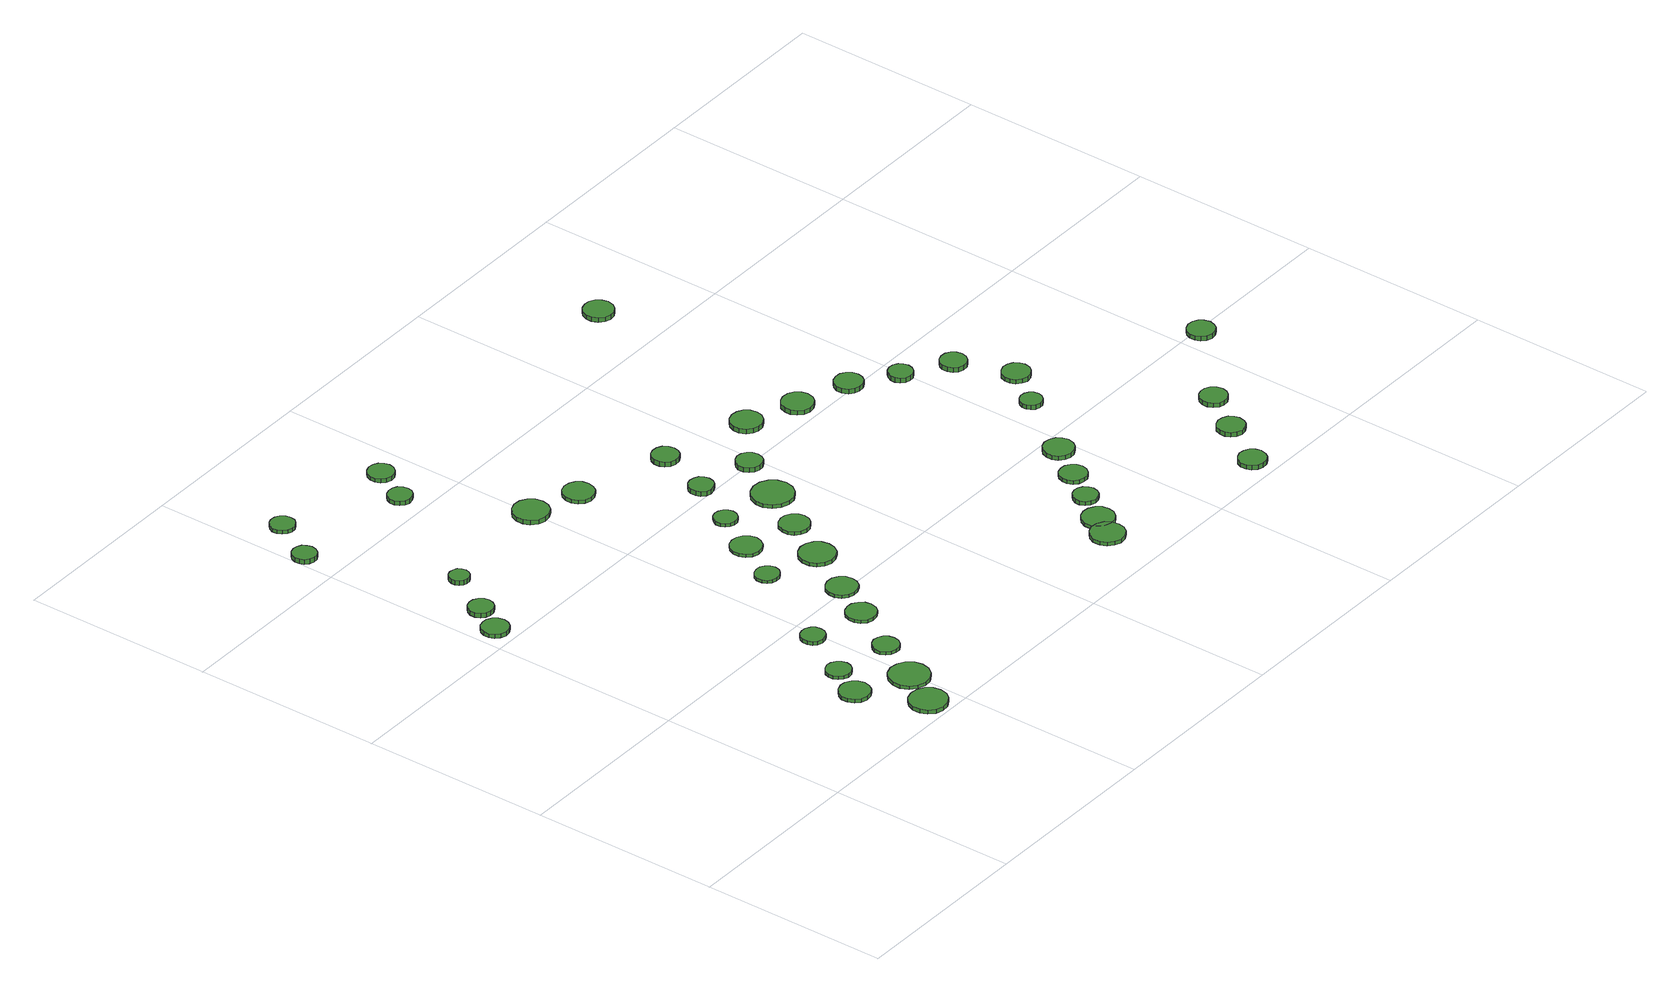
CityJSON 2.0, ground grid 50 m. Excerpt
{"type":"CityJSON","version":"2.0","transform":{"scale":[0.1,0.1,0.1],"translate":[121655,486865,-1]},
"CityObjects":{
"tree1":{"type":"SolitaryVegetationObject","attributes":{"function":"something"},"geometry":[{"type":"MultiSurface","lod":"1","boundaries":[[[0,1,2,3,4,5,6,7,8,9,10,11,12,13,14]],[[15,16,17,18,19,20,21,22,23,24,25,26,27,28,29]],[[0,29,28,1]],[[1,28,27,2]],[[2,27,26,3]],[[3,26,25,4]],[[4,25,24,5]],[[5,24,23,6]],[[6,23,22,7]],[[7,22,21,8]],[[8,21,20,9]],[[9,20,19,10]],[[10,19,18,11]],[[11,18,17,12]],[[12,17,16,13]],[[13,16,15,14]],[[14,15,29,0]]]}]},
"tree2":{"type":"SolitaryVegetationObject","attributes":{"function":"something"},"geometry":[{"type":"MultiSurface","lod":"1","boundaries":[[[30,31,32,33,34,35,36,37,38,39,40,41,42,43,44]],[[45,46,47,48,49,50,51,52,53,54,55,56,57,58,59]],[[30,59,58,31]],[[31,58,57,32]],[[32,57,56,33]],[[33,56,55,34]],[[34,55,54,35]],[[35,54,53,36]],[[36,53,52,37]],[[37,52,51,38]],[[38,51,50,39]],[[39,50,49,40]],[[40,49,48,41]],[[41,48,47,42]],[[42,47,46,43]],[[43,46,45,44]],[[44,45,59,30]]]}]},
"tree3":{"type":"SolitaryVegetationObject","attributes":{"function":"something"},"geometry":[{"type":"MultiSurface","lod":"1","boundaries":[[[60,61,62,63,64,65,66,67,68,69,70,71,72,73,74]],[[75,76,77,78,79,80,81,82,83,84,85,86,87,88,89]],[[60,89,88,61]],[[61,88,87,62]],[[62,87,86,63]],[[63,86,85,64]],[[64,85,84,65]],[[65,84,83,66]],[[66,83,82,67]],[[67,82,81,68]],[[68,81,80,69]],[[69,80,79,70]],[[70,79,78,71]],[[71,78,77,72]],[[72,77,76,73]],[[73,76,75,74]],[[74,75,89,60]]]}]},
"tree4":{"type":"SolitaryVegetationObject","attributes":{"function":"something"},"geometry":[{"type":"MultiSurface","lod":"1","boundaries":[[[90,91,92,93,94,95,96,97,98,99,100,101,102,103,104]],[[105,106,107,108,109,110,111,112,113,114,115,116,117,118,119]],[[90,119,118,91]],[[91,118,117,92]],[[92,117,116,93]],[[93,116,115,94]],[[94,115,114,95]],[[95,114,113,96]],[[96,113,112,97]],[[97,112,111,98]],[[98,111,110,99]],[[99,110,109,100]],[[100,109,108,101]],[[101,108,107,102]],[[102,107,106,103]],[[103,106,105,104]],[[104,105,119,90]]]}]},
"tree5":{"type":"SolitaryVegetationObject","attributes":{"function":"something"},"geometry":[{"type":"MultiSurface","lod":"1","boundaries":[[[120,121,122,123,124,125,126,127,128,129,130,131,132,133,134]],[[135,136,137,138,139,140,141,142,143,144,145,146,147,148,149]],[[120,149,148,121]],[[121,148,147,122]],[[122,147,146,123]],[[123,146,145,124]],[[124,145,144,125]],[[125,144,143,126]],[[126,143,142,127]],[[127,142,141,128]],[[128,141,140,129]],[[129,140,139,130]],[[130,139,138,131]],[[131,138,137,132]],[[132,137,136,133]],[[133,136,135,134]],[[134,135,149,120]]]}]},
"tree6":{"type":"SolitaryVegetationObject","attributes":{"function":"something"},"geometry":[{"type":"MultiSurface","lod":"1","boundaries":[[[150,151,152,153,154,155,156,157,158,159,160,161,162,163,164]],[[165,166,167,168,169,170,171,172,173,174,175,176,177,178,179]],[[150,179,178,151]],[[151,178,177,152]],[[152,177,176,153]],[[153,176,175,154]],[[154,175,174,155]],[[155,174,173,156]],[[156,173,172,157]],[[157,172,171,158]],[[158,171,170,159]],[[159,170,169,160]],[[160,169,168,161]],[[161,168,167,162]],[[162,167,166,163]],[[163,166,165,164]],[[164,165,179,150]]]}]},
"tree7":{"type":"SolitaryVegetationObject","attributes":{"function":"something"},"geometry":[{"type":"MultiSurface","lod":"1","boundaries":[[[180,181,182,183,184,185,186,187,188,189,190,191,192,193,194]],[[195,196,197,198,199,200,201,202,203,204,205,206,207,208,209]],[[180,209,208,181]],[[181,208,207,182]],[[182,207,206,183]],[[183,206,205,184]],[[184,205,204,185]],[[185,204,203,186]],[[186,203,202,187]],[[187,202,201,188]],[[188,201,200,189]],[[189,200,199,190]],[[190,199,198,191]],[[191,198,197,192]],[[192,197,196,193]],[[193,196,195,194]],[[194,195,209,180]]]}]},
"tree8":{"type":"SolitaryVegetationObject","attributes":{"function":"something"},"geometry":[{"type":"MultiSurface","lod":"1","boundaries":[[[210,211,212,213,214,215,216,217,218,219,220,221,222,223,224]],[[225,226,227,228,229,230,231,232,233,234,235,236,237,238,239]],[[210,239,238,211]],[[211,238,237,212]],[[212,237,236,213]],[[213,236,235,214]],[[214,235,234,215]],[[215,234,233,216]],[[216,233,232,217]],[[217,232,231,218]],[[218,231,230,219]],[[219,230,229,220]],[[220,229,228,221]],[[221,228,227,222]],[[222,227,226,223]],[[223,226,225,224]],[[224,225,239,210]]]}]},
"tree9":{"type":"SolitaryVegetationObject","attributes":{"function":"something"},"geometry":[{"type":"MultiSurface","lod":"1","boundaries":[[[240,241,242,243,244,245,246,247,248,249,250,251,252,253,254]],[[255,256,257,258,259,260,261,262,263,264,265,266,267,268,269]],[[240,269,268,241]],[[241,268,267,242]],[[242,267,266,243]],[[243,266,265,244]],[[244,265,264,245]],[[245,264,263,246]],[[246,263,262,247]],[[247,262,261,248]],[[248,261,260,249]],[[249,260,259,250]],[[250,259,258,251]],[[251,258,257,252]],[[252,257,256,253]],[[253,256,255,254]],[[254,255,269,240]]]}]},
"tree10":{"type":"SolitaryVegetationObject","attributes":{"function":"something"},"geometry":[{"type":"MultiSurface","lod":"1","boundaries":[[[270,271,272,273,274,275,276,277,278,279,280,281,282,283,284]],[[285,286,287,288,289,290,291,292,293,294,295,296,297,298,299]],[[270,299,298,271]],[[271,298,297,272]],[[272,297,296,273]],[[273,296,295,274]],[[274,295,294,275]],[[275,294,293,276]],[[276,293,292,277]],[[277,292,291,278]],[[278,291,290,279]],[[279,290,289,280]],[[280,289,288,281]],[[281,288,287,282]],[[282,287,286,283]],[[283,286,285,284]],[[284,285,299,270]]]}]},
"tree11":{"type":"SolitaryVegetationObject","attributes":{"function":"something"},"geometry":[{"type":"MultiSurface","lod":"1","boundaries":[[[300,301,302,303,304,305,306,307,308,309,310,311,312,313,314]],[[315,316,317,318,319,320,321,322,323,324,325,326,327,328,329]],[[300,329,328,301]],[[301,328,327,302]],[[302,327,326,303]],[[303,326,325,304]],[[304,325,324,305]],[[305,324,323,306]],[[306,323,322,307]],[[307,322,321,308]],[[308,321,320,309]],[[309,320,319,310]],[[310,319,318,311]],[[311,318,317,312]],[[312,317,316,313]],[[313,316,315,314]],[[314,315,329,300]]]}]},
"tree12":{"type":"SolitaryVegetationObject","attributes":{"function":"something"},"geometry":[{"type":"MultiSurface","lod":"1","boundaries":[[[330,331,332,333,334,335,336,337,338,339,340,341,342,343,344]],[[345,346,347,348,349,350,351,352,353,354,355,356,357,358,359]],[[330,359,358,331]],[[331,358,357,332]],[[332,357,356,333]],[[333,356,355,334]],[[334,355,354,335]],[[335,354,353,336]],[[336,353,352,337]],[[337,352,351,338]],[[338,351,350,339]],[[339,350,349,340]],[[340,349,348,341]],[[341,348,347,342]],[[342,347,346,343]],[[343,346,345,344]],[[344,345,359,330]]]}]},
"tree13":{"type":"SolitaryVegetationObject","attributes":{"function":"something"},"geometry":[{"type":"MultiSurface","lod":"1","boundaries":[[[360,361,362,363,364,365,366,367,368,369,370,371,372,373,374]],[[375,376,377,378,379,380,381,382,383,384,385,386,387,388,389]],[[360,389,388,361]],[[361,388,387,362]],[[362,387,386,363]],[[363,386,385,364]],[[364,385,384,365]],[[365,384,383,366]],[[366,383,382,367]],[[367,382,381,368]],[[368,381,380,369]],[[369,380,379,370]],[[370,379,378,371]],[[371,378,377,372]],[[372,377,376,373]],[[373,376,375,374]],[[374,375,389,360]]]}]},
"tree14":{"type":"SolitaryVegetationObject","attributes":{"function":"something"},"geometry":[{"type":"MultiSurface","lod":"1","boundaries":[[[390,391,392,393,394,395,396,397,398,399,400,401,402,403,404]],[[405,406,407,408,409,410,411,412,413,414,415,416,417,418,419]],[[390,419,418,391]],[[391,418,417,392]],[[392,417,416,393]],[[393,416,415,394]],[[394,415,414,395]],[[395,414,413,396]],[[396,413,412,397]],[[397,412,411,398]],[[398,411,410,399]],[[399,410,409,400]],[[400,409,408,401]],[[401,408,407,402]],[[402,407,406,403]],[[403,406,405,404]],[[404,405,419,390]]]}]},
"tree15":{"type":"SolitaryVegetationObject","attributes":{"function":"something"},"geometry":[{"type":"MultiSurface","lod":"1","boundaries":[[[420,421,422,423,424,425,426,427,428,429,430,431,432,433,434]],[[435,436,437,438,439,440,441,442,443,444,445,446,447,448,449]],[[420,449,448,421]],[[421,448,447,422]],[[422,447,446,423]],[[423,446,445,424]],[[424,445,444,425]],[[425,444,443,426]],[[426,443,442,427]],[[427,442,441,428]],[[428,441,440,429]],[[429,440,439,430]],[[430,439,438,431]],[[431,438,437,432]],[[432,437,436,433]],[[433,436,435,434]],[[434,435,449,420]]]}]},
"tree16":{"type":"SolitaryVegetationObject","attributes":{"function":"something"},"geometry":[{"type":"MultiSurface","lod":"1","boundaries":[[[450,451,452,453,454,455,456,457,458,459,460,461,462,463,464]],[[465,466,467,468,469,470,471,472,473,474,475,476,477,478,479]],[[450,479,478,451]],[[451,478,477,452]],[[452,477,476,453]],[[453,476,475,454]],[[454,475,474,455]],[[455,474,473,456]],[[456,473,472,457]],[[457,472,471,458]],[[458,471,470,459]],[[459,470,469,460]],[[460,469,468,461]],[[461,468,467,462]],[[462,467,466,463]],[[463,466,465,464]],[[464,465,479,450]]]}]},
"tree17":{"type":"SolitaryVegetationObject","attributes":{"function":"something"},"geometry":[{"type":"MultiSurface","lod":"1","boundaries":[[[480,481,482,483,484,485,486,487,488,489,490,491,492,493,494]],[[495,496,497,498,499,500,501,502,503,504,505,506,507,508,509]],[[480,509,508,481]],[[481,508,507,482]],[[482,507,506,483]],[[483,506,505,484]],[[484,505,504,485]],[[485,504,503,486]],[[486,503,502,487]],[[487,502,501,488]],[[488,501,500,489]],[[489,500,499,490]],[[490,499,498,491]],[[491,498,497,492]],[[492,497,496,493]],[[493,496,495,494]],[[494,495,509,480]]]}]},
"tree18":{"type":"SolitaryVegetationObject","attributes":{"function":"something"},"geometry":[{"type":"MultiSurface","lod":"1","boundaries":[[[510,511,512,513,514,515,516,517,518,519,520,521,522,523,524]],[[525,526,527,528,529,530,531,532,533,534,535,536,537,538,539]],[[510,539,538,511]],[[511,538,537,512]],[[512,537,536,513]],[[513,536,535,514]],[[514,535,534,515]],[[515,534,533,516]],[[516,533,532,517]],[[517,532,531,518]],[[518,531,530,519]],[[519,530,529,520]],[[520,529,528,521]],[[521,528,527,522]],[[522,527,526,523]],[[523,526,525,524]],[[524,525,539,510]]]}]},
"tree19":{"type":"SolitaryVegetationObject","attributes":{"function":"something"},"geometry":[{"type":"MultiSurface","lod":"1","boundaries":[[[540,541,542,543,544,545,546,547,548,549,550,551,552,553,554]],[[555,556,557,558,559,560,561,562,563,564,565,566,567,568,569]],[[540,569,568,541]],[[541,568,567,542]],[[542,567,566,543]],[[543,566,565,544]],[[544,565,564,545]],[[545,564,563,546]],[[546,563,562,547]],[[547,562,561,548]],[[548,561,560,549]],[[549,560,559,550]],[[550,559,558,551]],[[551,558,557,552]],[[552,557,556,553]],[[553,556,555,554]],[[554,555,569,540]]]}]},
"tree20":{"type":"SolitaryVegetationObject","attributes":{"function":"something"},"geometry":[{"type":"MultiSurface","lod":"1","boundaries":[[[570,571,572,573,574,575,576,577,578,579,580,581,582,583,584]],[[585,586,587,588,589,590,591,592,593,594,595,596,597,598,599]],[[570,599,598,571]],[[571,598,597,572]],[[572,597,596,573]],[[573,596,595,574]],[[574,595,594,575]],[[575,594,593,576]],[[576,593,592,577]],[[577,592,591,578]],[[578,591,590,579]],[[579,590,589,580]],[[580,589,588,581]],[[581,588,587,582]],[[582,587,586,583]],[[583,586,585,584]],[[584,585,599,570]]]}]},
"tree21":{"type":"SolitaryVegetationObject","attributes":{"function":"something"},"geometry":[{"type":"MultiSurface","lod":"1","boundaries":[[[600,601,602,603,604,605,606,607,608,609,610,611,612,613,614]],[[615,616,617,618,619,620,621,622,623,624,625,626,627,628,629]],[[600,629,628,601]],[[601,628,627,602]],[[602,627,626,603]],[[603,626,625,604]],[[604,625,624,605]],[[605,624,623,606]],[[606,623,622,607]],[[607,622,621,608]],[[608,621,620,609]],[[609,620,619,610]],[[610,619,618,611]],[[611,618,617,612]],[[612,617,616,613]],[[613,616,615,614]],[[614,615,629,600]]]}]},
"tree22":{"type":"SolitaryVegetationObject","attributes":{"function":"something"},"geometry":[{"type":"MultiSurface","lod":"1","boundaries":[[[630,631,632,633,634,635,636,637,638,639,640,641,642,643,644]],[[645,646,647,648,649,650,651,652,653,654,655,656,657,658,659]],[[630,659,658,631]],[[631,658,657,632]],[[632,657,656,633]],[[633,656,655,634]],[[634,655,654,635]],[[635,654,653,636]],[[636,653,652,637]],[[637,652,651,638]],[[638,651,650,639]],[[639,650,649,640]],[[640,649,648,641]],[[641,648,647,642]],[[642,647,646,643]],[[643,646,645,644]],[[644,645,659,630]]]}]},
"tree23":{"type":"SolitaryVegetationObject","attributes":{"function":"something"},"geometry":[{"type":"MultiSurface","lod":"1","boundaries":[[[660,661,662,663,664,665,666,667,668,669,670,671,672,673,674]],[[675,676,677,678,679,680,681,682,683,684,685,686,687,688,689]],[[660,689,688,661]],[[661,688,687,662]],[[662,687,686,663]],[[663,686,685,664]],[[664,685,684,665]],[[665,684,683,666]],[[666,683,682,667]],[[667,682,681,668]],[[668,681,680,669]],[[669,680,679,670]],[[670,679,678,671]],[[671,678,677,672]],[[672,677,676,673]],[[673,676,675,674]],[[674,675,689,660]]]}]},
"tree24":{"type":"SolitaryVegetationObject","attributes":{"function":"something"},"geometry":[{"type":"MultiSurface","lod":"1","boundaries":[[[690,691,692,693,694,695,696,697,698,699,700,701,702,703,704]],[[705,706,707,708,709,710,711,712,713,714,715,716,717,718,719]],[[690,719,718,691]],[[691,718,717,692]],[[692,717,716,693]],[[693,716,715,694]],[[694,715,714,695]],[[695,714,713,696]],[[696,713,712,697]],[[697,712,711,698]],[[698,711,710,699]],[[699,710,709,700]],[[700,709,708,701]],[[701,708,707,702]],[[702,707,706,703]],[[703,706,705,704]],[[704,705,719,690]]]}]},
"tree25":{"type":"SolitaryVegetationObject","attributes":{"function":"something"},"geometry":[{"type":"MultiSurface","lod":"1","boundaries":[[[720,721,722,723,724,725,726,727,728,729,730,731,732,733,734]],[[735,736,737,738,739,740,741,742,743,744,745,746,747,748,749]],[[720,749,748,721]],[[721,748,747,722]],[[722,747,746,723]],[[723,746,745,724]],[[724,745,744,725]],[[725,744,743,726]],[[726,743,742,727]],[[727,742,741,728]],[[728,741,740,729]],[[729,740,739,730]],[[730,739,738,731]],[[731,738,737,732]],[[732,737,736,733]],[[733,736,735,734]],[[734,735,749,720]]]}]},
"tree26":{"type":"SolitaryVegetationObject","attributes":{"function":"something"},"geometry":[{"type":"MultiSurface","lod":"1","boundaries":[[[750,751,752,753,754,755,756,757,758,759,760,761,762,763,764]],[[765,766,767,768,769,770,771,772,773,774,775,776,777,778,779]],[[750,779,778,751]],[[751,778,777,752]],[[752,777,776,753]],[[753,776,775,754]],[[754,775,774,755]],[[755,774,773,756]],[[756,773,772,757]],[[757,772,771,758]],[[758,771,770,759]],[[759,770,769,760]],[[760,769,768,761]],[[761,768,767,762]],[[762,767,766,763]],[[763,766,765,764]],[[764,765,779,750]]]}]},
"tree27":{"type":"SolitaryVegetationObject","attributes":{"function":"something"},"geometry":[{"type":"MultiSurface","lod":"1","boundaries":[[[780,781,782,783,784,785,786,787,788,789,790,791,792,793,794]],[[795,796,797,798,799,800,801,802,803,804,805,806,807,808,809]],[[780,809,808,781]],[[781,808,807,782]],[[782,807,806,783]],[[783,806,805,784]],[[784,805,804,785]],[[785,804,803,786]],[[786,803,802,787]],[[787,802,801,788]],[[788,801,800,789]],[[789,800,799,790]],[[790,799,798,791]],[[791,798,797,792]],[[792,797,796,793]],[[793,796,795,794]],[[794,795,809,780]]]}]},
"tree28":{"type":"SolitaryVegetationObject","attributes":{"function":"something"},"geometry":[{"type":"MultiSurface","lod":"1","boundaries":[[[810,811,812,813,814,815,816,817,818,819,820,821,822,823,824]],[[825,826,827,828,829,830,831,832,833,834,835,836,837,838,839]],[[810,839,838,811]],[[811,838,837,812]],[[812,837,836,813]],[[813,836,835,814]],[[814,835,834,815]],[[815,834,833,816]],[[816,833,832,817]],[[817,832,831,818]],[[818,831,830,819]],[[819,830,829,820]],[[820,829,828,821]],[[821,828,827,822]],[[822,827,826,823]],[[823,826,825,824]],[[824,825,839,810]]]}]},
"tree29":{"type":"SolitaryVegetationObject","attributes":{"function":"something"},"geometry":[{"type":"MultiSurface","lod":"1","boundaries":[[[840,841,842,843,844,845,846,847,848,849,850,851,852,853,854]],[[855,856,857,858,859,860,861,862,863,864,865,866,867,868,869]],[[840,869,868,841]],[[841,868,867,842]],[[842,867,866,843]],[[843,866,865,844]],[[844,865,864,845]],[[845,864,863,846]],[[846,863,862,847]],[[847,862,861,848]],[[848,861,860,849]],[[849,860,859,850]],[[850,859,858,851]],[[851,858,857,852]],[[852,857,856,853]],[[853,856,855,854]],[[854,855,869,840]]]}]},
"tree30":{"type":"SolitaryVegetationObject","attributes":{"function":"something"},"geometry":[{"type":"MultiSurface","lod":"1","boundaries":[[[870,871,872,873,874,875,876,877,878,879,880,881,882,883,884]],[[885,886,887,888,889,890,891,892,893,894,895,896,897,898,899]],[[870,899,898,871]],[[871,898,897,872]],[[872,897,896,873]],[[873,896,895,874]],[[874,895,894,875]],[[875,894,893,876]],[[876,893,892,877]],[[877,892,891,878]],[[878,891,890,879]],[[879,890,889,880]],[[880,889,888,881]],[[881,888,887,882]],[[882,887,886,883]],[[883,886,885,884]],[[884,885,899,870]]]}]},
"tree31":{"type":"SolitaryVegetationObject","attributes":{"function":"something"},"geometry":[{"type":"MultiSurface","lod":"1","boundaries":[[[900,901,902,903,904,905,906,907,908,909,910,911,912,913,914]],[[915,916,917,918,919,920,921,922,923,924,925,926,927,928,929]],[[900,929,928,901]],[[901,928,927,902]],[[902,927,926,903]],[[903,926,925,904]],[[904,925,924,905]],[[905,924,923,906]],[[906,923,922,907]],[[907,922,921,908]],[[908,921,920,909]],[[909,920,919,910]],[[910,919,918,911]],[[911,918,917,912]],[[912,917,916,913]],[[913,916,915,914]],[[914,915,929,900]]]}]},
"tree32":{"type":"SolitaryVegetationObject","attributes":{"function":"something"},"geometry":[{"type":"MultiSurface","lod":"1","boundaries":[[[930,931,932,933,934,935,936,937,938,939,940,941,942,943,944]],[[945,946,947,948,949,950,951,952,953,954,955,956,957,958,959]],[[930,959,958,931]],[[931,958,957,932]],[[932,957,956,933]],[[933,956,955,934]],[[934,955,954,935]],[[935,954,953,936]],[[936,953,952,937]],[[937,952,951,938]],[[938,951,950,939]],[[939,950,949,940]],[[940,949,948,941]],[[941,948,947,942]],[[942,947,946,943]],[[943,946,945,944]],[[944,945,959,930]]]}]},
"tree33":{"type":"SolitaryVegetationObject","attributes":{"function":"something"},"geometry":[{"type":"MultiSurface","lod":"1","boundaries":[[[960,961,962,963,964,965,966,967,968,969,970,971,972,973,974]],[[975,976,977,978,979,980,981,982,983,984,985,986,987,988,989]],[[960,989,988,961]],[[961,988,987,962]],[[962,987,986,963]],[[963,986,985,964]],[[964,985,984,965]],[[965,984,983,966]],[[966,983,982,967]],[[967,982,981,968]],[[968,981,980,969]],[[969,980,979,970]],[[970,979,978,971]],[[971,978,977,972]],[[972,977,976,973]],[[973,976,975,974]],[[974,975,989,960]]]}]},
"tree34":{"type":"SolitaryVegetationObject","attributes":{"function":"something"},"geometry":[{"type":"MultiSurface","lod":"1","boundaries":[[[990,991,992,993,994,995,996,997,998,999,1000,1001,1002,1003,1004]],[[1005,1006,1007,1008,1009,1010,1011,1012,1013,1014,1015,1016,1017,1018,1019]],[[990,1019,1018,991]],[[991,1018,1017,992]],[[992,1017,1016,993]],[[993,1016,1015,994]],[[994,1015,1014,995]],[[995,1014,1013,996]],[[996,1013,1012,997]],[[997,1012,1011,998]],[[998,1011,1010,999]],[[999,1010,1009,1000]],[[1000,1009,1008,1001]],[[1001,1008,1007,1002]],[[1002,1007,1006,1003]],[[1003,1006,1005,1004]],[[1004,1005,1019,990]]]}]},
"tree35":{"type":"SolitaryVegetationObject","attributes":{"function":"something"},"geometry":[{"type":"MultiSurface","lod":"1","boundaries":[[[1020,1021,1022,1023,1024,1025,1026,1027,1028,1029,1030,1031,1032,1033,1034]],[[1035,1036,1037,1038,1039,1040,1041,1042,1043,1044,1045,1046,1047,1048,1049]],[[1020,1049,1048,1021]],[[1021,1048,1047,1022]],[[1022,1047,1046,1023]],[[1023,1046,1045,1024]],[[1024,1045,1044,1025]],[[1025,1044,1043,1026]],[[1026,1043,1042,1027]],[[1027,1042,1041,1028]],[[1028,1041,1040,1029]],[[1029,1040,1039,1030]],[[1030,1039,1038,1031]],[[1031,1038,1037,1032]],[[1032,1037,1036,1033]],[[1033,1036,1035,1034]],[[1034,1035,1049,1020]]]}]},
"tree36":{"type":"SolitaryVegetationObject","attributes":{"function":"something"},"geometry":[{"type":"MultiSurface","lod":"1","boundaries":[[[1050,1051,1052,1053,1054,1055,1056,1057,1058,1059,1060,1061,1062,1063,1064]],[[1065,1066,1067,1068,1069,1070,1071,1072,1073,1074,1075,1076,1077,1078,1079]],[[1050,1079,1078,1051]],[[1051,1078,1077,1052]],[[1052,1077,1076,1053]],[[1053,1076,1075,1054]],[[1054,1075,1074,1055]],[[1055,1074,1073,1056]],[[1056,1073,1072,1057]],[[1057,1072,1071,1058]],[[1058,1071,1070,1059]],[[1059,1070,1069,1060]],[[1060,1069,1068,1061]],[[1061,1068,1067,1062]],[[1062,1067,1066,1063]],[[1063,1066,1065,1064]],[[1064,1065,1079,1050]]]}]},
"tree37":{"type":"SolitaryVegetationObject","attributes":{"function":"something"},"geometry":[{"type":"MultiSurface","lod":"1","boundaries":[[[1080,1081,1082,1083,1084,1085,1086,1087,1088,1089,1090,1091,1092,1093,1094]],[[1095,1096,1097,1098,1099,1100,1101,1102,1103,1104,1105,1106,1107,1108,1109]],[[1080,1109,1108,1081]],[[1081,1108,1107,1082]],[[1082,1107,1106,1083]],[[1083,1106,1105,1084]],[[1084,1105,1104,1085]],[[1085,1104,1103,1086]],[[1086,1103,1102,1087]],[[1087,1102,1101,1088]],[[1088,1101,1100,1089]],[[1089,1100,1099,1090]],[[1090,1099,1098,1091]],[[1091,1098,1097,1092]],[[1092,1097,1096,1093]],[[1093,1096,1095,1094]],[[1094,1095,1109,1080]]]}]},
"tree38":{"type":"SolitaryVegetationObject","attributes":{"function":"something"},"geometry":[{"type":"MultiSurface","lod":"1","boundaries":[[[1110,1111,1112,1113,1114,1115,1116,1117,1118,1119,1120,1121,1122,1123,1124]],[[1125,1126,1127,1128,1129,1130,1131,1132,1133,1134,1135,1136,1137,1138,1139]],[[1110,1139,1138,1111]],[[1111,1138,1137,1112]],[[1112,1137,1136,1113]],[[1113,1136,1135,1114]],[[1114,1135,1134,1115]],[[1115,1134,1133,1116]],[[1116,1133,1132,1117]],[[1117,1132,1131,1118]],[[1118,1131,1130,1119]],[[1119,1130,1129,1120]],[[1120,1129,1128,1121]],[[1121,1128,1127,1122]],[[1122,1127,1126,1123]],[[1123,1126,1125,1124]],[[1124,1125,1139,1110]]]}]},
"tree39":{"type":"SolitaryVegetationObject","attributes":{"function":"something"},"geometry":[{"type":"MultiSurface","lod":"1","boundaries":[[[1140,1141,1142,1143,1144,1145,1146,1147,1148,1149,1150,1151,1152,1153,1154]],[[1155,1156,1157,1158,1159,1160,1161,1162,1163,1164,1165,1166,1167,1168,1169]],[[1140,1169,1168,1141]],[[1141,1168,1167,1142]],[[1142,1167,1166,1143]],[[1143,1166,1165,1144]],[[1144,1165,1164,1145]],[[1145,1164,1163,1146]],[[1146,1163,1162,1147]],[[1147,1162,1161,1148]],[[1148,1161,1160,1149]],[[1149,1160,1159,1150]],[[1150,1159,1158,1151]],[[1151,1158,1157,1152]],[[1152,1157,1156,1153]],[[1153,1156,1155,1154]],[[1154,1155,1169,1140]]]}]},
"tree40":{"type":"SolitaryVegetationObject","attributes":{"function":"something"},"geometry":[{"type":"MultiSurface","lod":"1","boundaries":[[[1170,1171,1172,1173,1174,1175,1176,1177,1178,1179,1180,1181,1182,1183,1184]],[[1185,1186,1187,1188,1189,1190,1191,1192,1193,1194,1195,1196,1197,1198,1199]],[[1170,1199,1198,1171]],[[1171,1198,1197,1172]],[[1172,1197,1196,1173]],[[1173,1196,1195,1174]],[[1174,1195,1194,1175]],[[1175,1194,1193,1176]],[[1176,1193,1192,1177]],[[1177,1192,1191,1178]],[[1178,1191,1190,1179]],[[1179,1190,1189,1180]],[[1180,1189,1188,1181]],[[1181,1188,1187,1182]],[[1182,1187,1186,1183]],[[1183,1186,1185,1184]],[[1184,1185,1199,1170]]]}]},
"tree41":{"type":"SolitaryVegetationObject","attributes":{"function":"something"},"geometry":[{"type":"MultiSurface","lod":"1","boundaries":[[[1200,1201,1202,1203,1204,1205,1206,1207,1208,1209,1210,1211,1212,1213,1214]],[[1215,1216,1217,1218,1219,1220,1221,1222,1223,1224,1225,1226,1227,1228,1229]],[[1200,1229,1228,1201]],[[1201,1228,1227,1202]],[[1202,1227,1226,1203]],[[1203,1226,1225,1204]],[[1204,1225,1224,1205]],[[1205,1224,1223,1206]],[[1206,1223,1222,1207]],[[1207,1222,1221,1208]],[[1208,1221,1220,1209]],[[1209,1220,1219,1210]],[[1210,1219,1218,1211]],[[1211,1218,1217,1212]],[[1212,1217,1216,1213]],[[1213,1216,1215,1214]],[[1214,1215,1229,1200]]]}]},
"tree42":{"type":"SolitaryVegetationObject","attributes":{"function":"something"},"geometry":[{"type":"MultiSurface","lod":"1","boundaries":[[[1230,1231,1232,1233,1234,1235,1236,1237,1238,1239,1240,1241,1242,1243,1244]],[[1245,1246,1247,1248,1249,1250,1251,1252,1253,1254,1255,1256,1257,1258,1259]],[[1230,1259,1258,1231]],[[1231,1258,1257,1232]],[[1232,1257,1256,1233]],[[1233,1256,1255,1234]],[[1234,1255,1254,1235]],[[1235,1254,1253,1236]],[[1236,1253,1252,1237]],[[1237,1252,1251,1238]],[[1238,1251,1250,1239]],[[1239,1250,1249,1240]],[[1240,1249,1248,1241]],[[1241,1248,1247,1242]],[[1242,1247,1246,1243]],[[1243,1246,1245,1244]],[[1244,1245,1259,1230]]]}]},
"tree43":{"type":"SolitaryVegetationObject","attributes":{"function":"something"},"geometry":[{"type":"MultiSurface","lod":"1","boundaries":[[[1260,1261,1262,1263,1264,1265,1266,1267,1268,1269,1270,1271,1272,1273,1274]],[[1275,1276,1277,1278,1279,1280,1281,1282,1283,1284,1285,1286,1287,1288,1289]],[[1260,1289,1288,1261]],[[1261,1288,1287,1262]],[[1262,1287,1286,1263]],[[1263,1286,1285,1264]],[[1264,1285,1284,1265]],[[1265,1284,1283,1266]],[[1266,1283,1282,1267]],[[1267,1282,1281,1268]],[[1268,1281,1280,1269]],[[1269,1280,1279,1270]],[[1270,1279,1278,1271]],[[1271,1278,1277,1272]],[[1272,1277,1276,1273]],[[1273,1276,1275,1274]],[[1274,1275,1289,1260]]]}]}
},
"vertices":[
[93,1056,17],[90,1071,17],[81,1083,17],[68,1090,17],[54,1091,17],[40,1087,17],[29,1077,17],[23,1064,17],[23,1049,17],[29,1036,17],[40,1026,17],[54,1021,17],[68,1023,17],[81,1030,17],[90,1042,17],[90,1042,6],[81,1030,6],[68,1023,6],[54,1021,6],[40,1026,6],[29,1036,6],[23,1049,6],[23,1064,6],[29,1077,6],[40,1087,6],[54,1091,6],[68,1090,6],[81,1083,6],[90,1071,6],[93,1056,6],
[397,219,16],[393,235,16],[384,248,16],[369,257,16],[353,258,16],[337,253,16],[325,242,16],[318,227,16],[318,211,16],[325,195,16],[337,184,16],[353,179,16],[369,181,16],[384,189,16],[393,203,16],[393,203,6],[384,189,6],[369,181,6],[353,179,6],[337,184,6],[325,195,6],[318,211,6],[318,227,6],[325,242,6],[337,253,6],[353,258,6],[369,257,6],[384,248,6],[393,235,6],[397,219,6],
[137,1134,18],[134,1147,18],[126,1158,18],[114,1165,18],[101,1166,18],[88,1162,18],[78,1153,18],[72,1141,18],[72,1127,18],[78,1115,18],[88,1106,18],[101,1102,18],[114,1103,18],[126,1110,18],[134,1121,18],[134,1121,6],[126,1110,6],[114,1103,6],[101,1102,6],[88,1106,6],[78,1115,6],[72,1127,6],[72,1141,6],[78,1153,6],[88,1162,6],[101,1166,6],[114,1165,6],[126,1158,6],[134,1147,6],[137,1134,6],
[480,57,17],[476,77,17],[464,93,17],[446,103,17],[426,105,17],[407,99,17],[392,85,17],[384,67,17],[384,47,17],[392,29,17],[407,15,17],[426,9,17],[446,11,17],[464,21,17],[476,37,17],[476,37,6],[464,21,6],[446,11,6],[426,9,6],[407,15,6],[392,29,6],[384,47,6],[384,67,6],[392,85,6],[407,99,6],[426,105,6],[446,103,6],[464,93,6],[476,77,6],[480,57,6],
[438,303,16],[435,316,16],[427,327,16],[415,334,16],[402,336,16],[389,331,16],[379,322,16],[373,310,16],[373,296,16],[379,284,16],[389,275,16],[402,270,16],[415,272,16],[427,279,16],[435,290,16],[435,290,7],[427,279,7],[415,272,7],[402,270,7],[389,275,7],[379,284,7],[373,296,7],[373,310,7],[379,322,7],[389,331,7],[402,336,7],[415,334,7],[427,327,7],[435,316,7],[438,303,7],
[62,1601,19],[59,1613,19],[52,1624,19],[41,1630,19],[28,1632,19],[16,1628,19],[6,1619,19],[1,1607,19],[1,1594,19],[6,1583,19],[16,1574,19],[28,1570,19],[41,1571,19],[52,1578,19],[59,1588,19],[59,1588,6],[52,1578,6],[41,1571,6],[28,1570,6],[16,1574,6],[6,1583,6],[1,1594,6],[1,1607,6],[6,1619,6],[16,1628,6],[28,1632,6],[41,1630,6],[52,1624,6],[59,1613,6],[62,1601,6],
[542,158,15],[538,179,15],[525,197,15],[506,207,15],[485,210,15],[464,203,15],[448,189,15],[439,169,15],[439,147,15],[448,127,15],[464,113,15],[485,106,15],[506,108,15],[525,119,15],[538,137,15],[538,137,6],[525,119,6],[506,108,6],[485,106,6],[464,113,6],[448,127,6],[439,147,6],[439,169,6],[448,189,6],[464,203,6],[485,210,6],[506,207,6],[525,197,6],[538,179,6],[542,158,6],
[197,1248,24],[195,1259,24],[189,1268,24],[179,1273,24],[168,1274,24],[158,1271,24],[150,1264,24],[146,1254,24],[146,1243,24],[150,1233,24],[158,1226,24],[168,1222,24],[179,1223,24],[189,1229,24],[195,1238,24],[195,1238,11],[189,1229,11],[179,1223,11],[168,1222,11],[158,1226,11],[150,1233,11],[146,1243,11],[146,1254,11],[150,1264,11],[158,1271,11],[168,1274,11],[179,1273,11],[189,1268,11],[195,1259,11],[197,1248,11],
[514,438,17],[512,451,17],[504,461,17],[493,468,17],[480,469,17],[467,465,17],[458,457,17],[453,445,17],[453,432,17],[458,420,17],[467,411,17],[480,407,17],[493,409,17],[504,415,17],[512,426,17],[512,426,7],[504,415,7],[493,409,7],[480,407,7],[467,411,7],[458,420,7],[453,432,7],[453,445,7],[458,457,7],[467,465,7],[480,469,7],[493,468,7],[504,461,7],[512,451,7],[514,438,7],
[133,1719,16],[131,1732,16],[123,1743,16],[111,1750,16],[98,1751,16],[86,1747,16],[76,1738,16],[70,1726,16],[70,1713,16],[76,1701,16],[86,1692,16],[98,1688,16],[111,1689,16],[123,1696,16],[131,1706,16],[131,1706,6],[123,1696,6],[111,1689,6],[98,1688,6],[86,1692,6],[76,1701,6],[70,1713,6],[70,1726,6],[76,1738,6],[86,1747,6],[98,1751,6],[111,1750,6],[123,1743,6],[131,1732,6],[133,1719,6],
[590,278,16],[587,291,16],[579,303,16],[567,310,16],[553,312,16],[539,307,16],[529,298,16],[523,285,16],[523,270,16],[529,257,16],[539,248,16],[553,244,16],[567,245,16],[579,252,16],[587,264,16],[587,264,7],[579,252,7],[567,245,7],[553,244,7],[539,248,7],[529,257,7],[523,270,7],[523,285,7],[529,298,7],[539,307,7],[553,312,7],[567,310,7],[579,303,7],[587,291,7],[590,278,7],
[671,408,15],[668,424,15],[658,437,15],[644,446,15],[628,447,15],[612,442,15],[600,431,15],[594,416,15],[594,400,15],[600,385,15],[612,374,15],[628,369,15],[644,371,15],[658,379,15],[668,392,15],[668,392,7],[658,379,7],[644,371,7],[628,369,7],[612,374,7],[600,385,7],[594,400,7],[594,416,7],[600,431,7],[612,442,7],[628,447,7],[644,446,7],[658,437,7],[668,424,7],[671,408,7],
[657,681,16],[654,694,16],[646,704,16],[635,711,16],[622,712,16],[609,708,16],[599,700,16],[594,688,16],[594,674,16],[599,662,16],[609,654,16],[622,650,16],[635,651,16],[646,658,16],[654,668,16],[654,668,8],[646,658,8],[635,651,8],[622,650,8],[609,654,8],[599,662,8],[594,674,8],[594,688,8],[599,700,8],[609,708,8],[622,712,8],[635,711,8],[646,704,8],[654,694,8],[657,681,8],
[391,1567,22],[389,1580,22],[381,1591,22],[370,1597,22],[357,1598,22],[344,1594,22],[335,1586,22],[329,1574,22],[329,1561,22],[335,1549,22],[344,1540,22],[357,1536,22],[370,1538,22],[381,1544,22],[389,1555,22],[389,1555,10],[381,1544,10],[370,1538,10],[357,1536,10],[344,1540,10],[335,1549,10],[329,1561,10],[329,1574,10],[335,1586,10],[344,1594,10],[357,1598,10],[370,1597,10],[381,1591,10],[389,1580,10],[391,1567,10],
[730,509,15],[727,526,15],[717,539,15],[702,548,15],[686,549,15],[670,544,15],[657,533,15],[650,518,15],[650,501,15],[657,485,15],[670,474,15],[686,469,15],[702,471,15],[717,479,15],[727,493,15],[727,493,7],[717,479,7],[702,471,7],[686,469,7],[670,474,7],[657,485,7],[650,501,7],[650,518,7],[657,533,7],[670,544,7],[686,549,7],[702,548,7],[717,539,7],[727,526,7],[730,509,7],
[545,1285,18],[541,1304,18],[530,1319,18],[513,1329,18],[494,1331,18],[476,1325,18],[461,1312,18],[454,1295,18],[454,1275,18],[461,1258,18],[476,1245,18],[494,1239,18],[513,1241,18],[530,1250,18],[541,1266,18],[541,1266,6],[530,1250,6],[513,1241,6],[494,1239,6],[476,1245,6],[461,1258,6],[454,1275,6],[454,1295,6],[461,1312,6],[476,1325,6],[494,1331,6],[513,1329,6],[530,1319,6],[541,1304,6],[545,1285,6],
[450,1666,17],[447,1680,17],[439,1691,17],[427,1698,17],[413,1700,17],[399,1695,17],[389,1686,17],[383,1673,17],[383,1659,17],[389,1646,17],[399,1637,17],[413,1632,17],[427,1634,17],[439,1641,17],[447,1652,17],[447,1652,6],[439,1641,6],[427,1634,6],[413,1632,6],[399,1637,6],[389,1646,6],[383,1659,6],[383,1673,6],[389,1686,6],[399,1695,6],[413,1700,6],[427,1698,6],[439,1691,6],[447,1680,6],[450,1666,6],
[731,793,15],[727,809,15],[717,823,15],[703,831,15],[686,833,15],[670,828,15],[658,817,15],[651,801,15],[651,785,15],[658,769,15],[670,758,15],[686,753,15],[703,755,15],[717,763,15],[727,777,15],[727,777,7],[717,763,7],[703,755,7],[686,753,7],[670,758,7],[658,769,7],[651,785,7],[651,801,7],[658,817,7],[670,828,7],[686,833,7],[703,831,7],[717,823,7],[727,809,7],[731,793,7],
[811,639,17],[807,658,17],[796,673,17],[779,683,17],[760,685,17],[742,679,17],[727,666,17],[720,649,17],[720,629,17],[727,612,17],[742,599,17],[760,593,17],[779,595,17],[796,604,17],[807,620,17],[807,620,7],[796,604,7],[779,595,7],[760,593,7],[742,599,7],[727,612,7],[720,629,7],[720,649,7],[727,666,7],[742,679,7],[760,685,7],[779,683,7],[796,673,7],[807,658,7],[811,639,7],
[672,1245,16],[669,1261,16],[659,1275,16],[645,1283,16],[628,1285,16],[612,1280,16],[600,1269,16],[593,1253,16],[593,1237,16],[600,1222,16],[612,1210,16],[628,1205,16],[645,1207,16],[659,1215,16],[669,1229,16],[669,1229,6],[659,1215,6],[645,1207,6],[628,1205,6],[612,1210,6],[600,1222,6],[593,1237,6],[593,1253,6],[600,1269,6],[612,1280,6],[628,1285,6],[645,1283,6],[659,1275,6],[669,1261,6],[672,1245,6],
[786,904,15],[783,916,15],[776,926,15],[765,932,15],[753,934,15],[741,930,15],[732,921,15],[726,910,15],[726,897,15],[732,886,15],[741,878,15],[753,874,15],[765,875,15],[776,881,15],[783,891,15],[783,891,6],[776,881,6],[765,875,6],[753,874,6],[741,878,6],[732,886,6],[726,897,6],[726,910,6],[732,921,6],[741,930,6],[753,934,6],[765,932,6],[776,926,6],[783,916,6],[786,904,6],
[873,759,15],[870,774,15],[860,788,15],[846,796,15],[830,797,15],[814,792,15],[802,782,15],[796,767,15],[796,750,15],[802,736,15],[814,725,15],[830,720,15],[846,721,15],[860,730,15],[870,743,15],[870,743,6],[860,730,6],[846,721,6],[830,720,6],[814,725,6],[802,736,6],[796,750,6],[796,767,6],[802,782,6],[814,792,6],[830,797,6],[846,796,6],[860,788,6],[870,774,6],[873,759,6],
[858,1029,19],[855,1042,19],[848,1053,19],[836,1059,19],[823,1061,19],[810,1057,19],[800,1048,19],[795,1036,19],[795,1022,19],[800,1010,19],[810,1001,19],[823,997,19],[836,999,19],[848,1005,19],[855,1016,19],[855,1016,6],[848,1005,6],[836,999,6],[823,997,6],[810,1001,6],[800,1010,6],[795,1022,6],[795,1036,6],[800,1048,6],[810,1057,6],[823,1061,6],[836,1059,6],[848,1053,6],[855,1042,6],[858,1029,6],
[957,876,16],[952,898,16],[939,916,16],[920,927,16],[898,929,16],[877,922,16],[860,908,16],[851,887,16],[851,865,16],[860,845,16],[877,830,16],[898,823,16],[920,825,16],[939,836,16],[952,854,16],[952,854,6],[939,836,6],[920,825,6],[898,823,6],[877,830,6],[860,845,6],[851,865,6],[851,887,6],[860,908,6],[877,922,6],[898,929,6],[920,927,6],[939,916,6],[952,898,6],[957,876,6],
[906,1170,22],[903,1184,22],[895,1196,22],[882,1203,22],[868,1204,22],[854,1200,22],[844,1190,22],[838,1177,22],[838,1163,22],[844,1150,22],[854,1140,22],[868,1136,22],[882,1137,22],[895,1144,22],[903,1156,22],[903,1156,9],[895,1144,9],[882,1137,9],[868,1136,9],[854,1140,9],[844,1150,9],[838,1163,9],[838,1177,9],[844,1190,9],[854,1200,9],[868,1204,9],[882,1203,9],[895,1196,9],[903,1184,9],[906,1170,9],
[1008,999,20],[1005,1013,20],[997,1024,20],[985,1031,20],[971,1033,20],[958,1028,20],[947,1019,20],[941,1006,20],[941,992,20],[947,979,20],[958,970,20],[971,966,20],[985,967,20],[997,974,20],[1005,985,20],[1005,985,7],[997,974,7],[985,967,7],[971,966,7],[958,970,7],[947,979,7],[941,992,7],[941,1006,7],[947,1019,7],[958,1028,7],[971,1033,7],[985,1031,7],[997,1024,7],[1005,1013,7],[1008,999,7],
[1292,146,16],[1288,164,16],[1278,179,16],[1262,188,16],[1243,190,16],[1226,184,16],[1212,172,16],[1205,155,16],[1205,137,16],[1212,120,16],[1226,108,16],[1243,102,16],[1262,104,16],[1278,113,16],[1288,128,16],[1288,128,6],[1278,113,6],[1262,104,6],[1243,102,6],[1226,108,6],[1212,120,6],[1205,137,6],[1205,155,6],[1212,172,6],[1226,184,6],[1243,190,6],[1262,188,6],[1278,179,6],[1288,164,6],[1292,146,6],
[1329,204,16],[1326,221,16],[1316,234,16],[1301,243,16],[1284,245,16],[1267,240,16],[1254,228,16],[1247,212,16],[1247,195,16],[1254,179,16],[1267,168,16],[1284,162,16],[1301,164,16],[1316,173,16],[1326,187,16],[1326,187,6],[1316,173,6],[1301,164,6],[1284,162,6],[1267,168,6],[1254,179,6],[1247,195,6],[1247,212,6],[1254,228,6],[1267,240,6],[1284,245,6],[1301,243,6],[1316,234,6],[1326,221,6],[1329,204,6],
[1375,283,17],[1372,296,17],[1364,307,17],[1353,314,17],[1340,315,17],[1327,311,17],[1317,302,17],[1311,290,17],[1311,277,17],[1317,264,17],[1327,256,17],[1340,251,17],[1353,253,17],[1364,259,17],[1372,270,17],[1372,270,6],[1364,259,6],[1353,253,6],[1340,251,6],[1327,256,6],[1317,264,6],[1311,277,6],[1311,290,6],[1317,302,6],[1327,311,6],[1340,315,6],[1353,314,6],[1364,307,6],[1372,296,6],[1375,283,6],
[1148,1108,19],[1145,1125,19],[1135,1139,19],[1120,1147,19],[1103,1149,19],[1087,1144,19],[1074,1132,19],[1067,1117,19],[1067,1100,19],[1074,1084,19],[1087,1073,19],[1103,1068,19],[1120,1070,19],[1135,1078,19],[1145,1092,19],[1145,1092,6],[1135,1078,6],[1120,1070,6],[1103,1068,6],[1087,1073,6],[1074,1084,6],[1067,1100,6],[1067,1117,6],[1074,1132,6],[1087,1144,6],[1103,1149,6],[1120,1147,6],[1135,1139,6],[1145,1125,6],[1148,1108,6],
[1435,362,16],[1432,376,16],[1423,388,16],[1410,396,16],[1396,397,16],[1382,393,16],[1371,383,16],[1365,369,16],[1365,355,16],[1371,341,16],[1382,331,16],[1396,327,16],[1410,328,16],[1423,336,16],[1432,348,16],[1432,348,6],[1423,336,6],[1410,328,6],[1396,327,6],[1382,331,6],[1371,341,6],[1365,355,6],[1365,369,6],[1371,383,6],[1382,393,6],[1396,397,6],[1410,396,6],[1423,388,6],[1432,376,6],[1435,362,6],
[1285,1061,17],[1281,1077,17],[1271,1091,17],[1257,1099,17],[1240,1101,17],[1224,1096,17],[1211,1085,17],[1204,1069,17],[1204,1052,17],[1211,1037,17],[1224,1025,17],[1240,1020,17],[1257,1022,17],[1271,1030,17],[1281,1044,17],[1281,1044,5],[1271,1030,5],[1257,1022,5],[1240,1020,5],[1224,1025,5],[1211,1037,5],[1204,1052,5],[1204,1069,5],[1211,1085,5],[1224,1096,5],[1240,1101,5],[1257,1099,5],[1271,1091,5],[1281,1077,5],[1285,1061,5],
[1503,454,17],[1499,470,17],[1490,483,17],[1475,491,17],[1459,493,17],[1444,488,17],[1431,477,17],[1425,462,17],[1425,446,17],[1431,431,17],[1444,420,17],[1459,415,17],[1475,416,17],[1490,425,17],[1499,438,17],[1499,438,5],[1490,425,5],[1475,416,5],[1459,415,5],[1444,420,5],[1431,431,5],[1425,446,5],[1425,462,5],[1431,477,5],[1444,488,5],[1459,493,5],[1475,491,5],[1490,483,5],[1499,470,5],[1503,454,5],
[1420,1015,19],[1417,1030,19],[1408,1042,19],[1395,1050,19],[1380,1051,19],[1366,1047,19],[1355,1037,19],[1348,1023,19],[1348,1008,19],[1355,994,19],[1366,984,19],[1380,979,19],[1395,981,19],[1408,988,19],[1417,1000,19],[1417,1000,6],[1408,988,6],[1395,981,6],[1380,979,6],[1366,984,6],[1355,994,6],[1348,1008,6],[1348,1023,6],[1355,1037,6],[1366,1047,6],[1380,1051,6],[1395,1050,6],[1408,1042,6],[1417,1030,6],[1420,1015,6],
[1737,61,20],[1733,75,20],[1725,87,20],[1712,94,20],[1697,96,20],[1683,91,20],[1672,82,20],[1666,68,20],[1666,53,20],[1672,40,20],[1683,30,20],[1697,25,20],[1712,27,20],[1725,34,20],[1733,46,20],[1733,46,8],[1725,34,8],[1712,27,8],[1697,25,8],[1683,30,8],[1672,40,8],[1666,53,8],[1666,68,8],[1672,82,8],[1683,91,8],[1697,96,8],[1712,94,8],[1725,87,8],[1733,75,8],[1737,61,8],
[1304,1666,22],[1300,1682,22],[1291,1695,22],[1277,1703,22],[1261,1704,22],[1246,1699,22],[1234,1689,22],[1227,1674,22],[1227,1658,22],[1234,1643,22],[1246,1632,22],[1261,1627,22],[1277,1629,22],[1291,1637,22],[1300,1650,22],[1300,1650,10],[1291,1637,10],[1277,1629,10],[1261,1627,10],[1246,1632,10],[1234,1643,10],[1227,1658,10],[1227,1674,10],[1234,1689,10],[1246,1699,10],[1261,1704,10],[1277,1703,10],[1291,1695,10],[1300,1682,10],[1304,1666,10],
[1610,624,21],[1607,636,21],[1600,646,21],[1590,652,21],[1578,653,21],[1566,649,21],[1558,641,21],[1553,630,21],[1553,618,21],[1558,608,21],[1566,600,21],[1578,596,21],[1590,597,21],[1600,603,21],[1607,613,21],[1607,613,9],[1600,603,9],[1590,597,9],[1578,596,9],[1566,600,9],[1558,608,9],[1553,618,9],[1553,630,9],[1558,641,9],[1566,649,9],[1578,653,9],[1590,652,9],[1600,646,9],[1607,636,9],[1610,624,9],
[1518,940,22],[1515,953,22],[1508,963,22],[1497,970,22],[1484,971,22],[1471,967,22],[1462,958,22],[1456,946,22],[1456,934,22],[1462,922,22],[1471,913,22],[1484,909,22],[1497,910,22],[1508,917,22],[1515,927,22],[1515,927,9],[1508,917,9],[1497,910,9],[1484,909,9],[1471,913,9],[1462,922,9],[1456,934,9],[1456,946,9],[1462,958,9],[1471,967,9],[1484,971,9],[1497,970,9],[1508,963,9],[1515,953,9],[1518,940,9],
[1816,185,20],[1813,199,20],[1805,211,20],[1792,218,20],[1777,220,20],[1763,215,20],[1752,206,20],[1746,192,20],[1746,177,20],[1752,164,20],[1763,154,20],[1777,149,20],[1792,151,20],[1805,158,20],[1813,170,20],[1813,170,8],[1805,158,8],[1792,151,8],[1777,149,8],[1763,154,8],[1752,164,8],[1746,177,8],[1746,192,8],[1752,206,8],[1763,215,8],[1777,220,8],[1792,218,8],[1805,211,8],[1813,199,8],[1816,185,8],
[1625,863,29],[1622,876,29],[1614,888,29],[1602,895,29],[1588,896,29],[1574,892,29],[1564,882,29],[1558,870,29],[1558,856,29],[1564,843,29],[1574,833,29],[1588,829,29],[1602,830,29],[1614,837,29],[1622,849,29],[1622,849,16],[1614,837,16],[1602,830,16],[1588,829,16],[1574,833,16],[1564,843,16],[1558,856,16],[1558,870,16],[1564,882,16],[1574,892,16],[1588,896,16],[1602,895,16],[1614,888,16],[1622,876,16],[1625,863,16],
[1683,719,26],[1680,733,26],[1671,746,26],[1658,753,26],[1643,755,26],[1629,750,26],[1617,740,26],[1611,726,26],[1611,711,26],[1617,697,26],[1629,687,26],[1643,682,26],[1658,684,26],[1671,692,26],[1680,704,26],[1680,704,14],[1671,692,14],[1658,684,14],[1643,682,14],[1629,687,14],[1617,697,14],[1611,711,14],[1611,726,14],[1617,740,14],[1629,750,14],[1643,755,14],[1658,753,14],[1671,746,14],[1680,733,14],[1683,719,14],
[1890,292,20],[1887,307,20],[1878,319,20],[1865,326,20],[1851,327,20],[1837,323,20],[1826,313,20],[1820,300,20],[1820,285,20],[1826,271,20],[1837,261,20],[1851,257,20],[1865,258,20],[1878,266,20],[1887,278,20],[1887,278,8],[1878,266,8],[1865,258,8],[1851,257,8],[1837,261,8],[1826,271,8],[1820,285,8],[1820,300,8],[1826,313,8],[1837,323,8],[1851,327,8],[1865,326,8],[1878,319,8],[1887,307,8],[1890,292,8],
[2096,484,21],[2092,499,21],[2084,511,21],[2071,518,21],[2056,520,21],[2042,515,21],[2031,505,21],[2025,492,21],[2025,477,21],[2031,464,21],[2042,454,21],[2056,449,21],[2071,451,21],[2084,458,21],[2092,470,21],[2092,470,9],[2084,458,9],[2071,451,9],[2056,449,9],[2042,454,9],[2031,464,9],[2025,477,9],[2025,492,9],[2031,505,9],[2042,515,9],[2056,520,9],[2071,518,9],[2084,511,9],[2092,499,9],[2096,484,9]
]}
